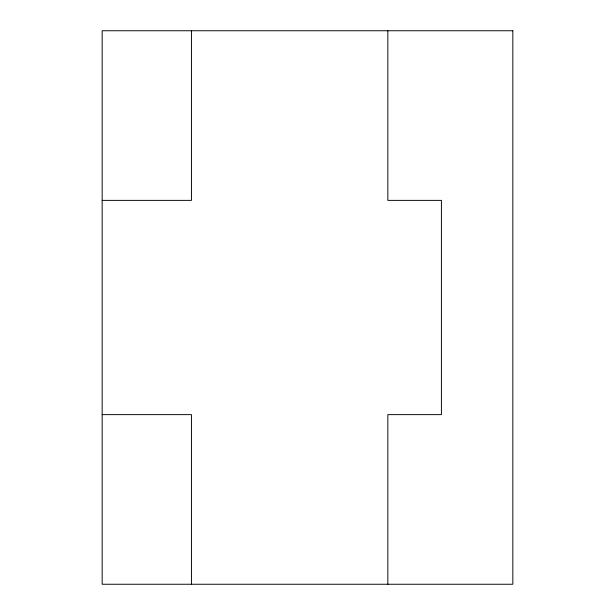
<?xml version="1.0" encoding="UTF-8"?>
<svg xmlns="http://www.w3.org/2000/svg" width="615" height="615" viewBox="0 0 615 615"><rect width="100%" height="100%" fill="white"/><g stroke="black" fill="none" stroke-linecap="round" stroke-linejoin="round"><path stroke-width="0.92" d="M102.167 200.375L191.442 200.375L191.442 30.75M102.167 414.625L191.442 414.625L191.442 584.25M387.85 30.75L387.85 200.375L441.409 200.375L441.409 414.625L387.85 414.625L387.85 584.25M512.833 30.75L102.167 30.75L102.167 584.25L512.833 584.25L512.833 30.75"/></g></svg>
